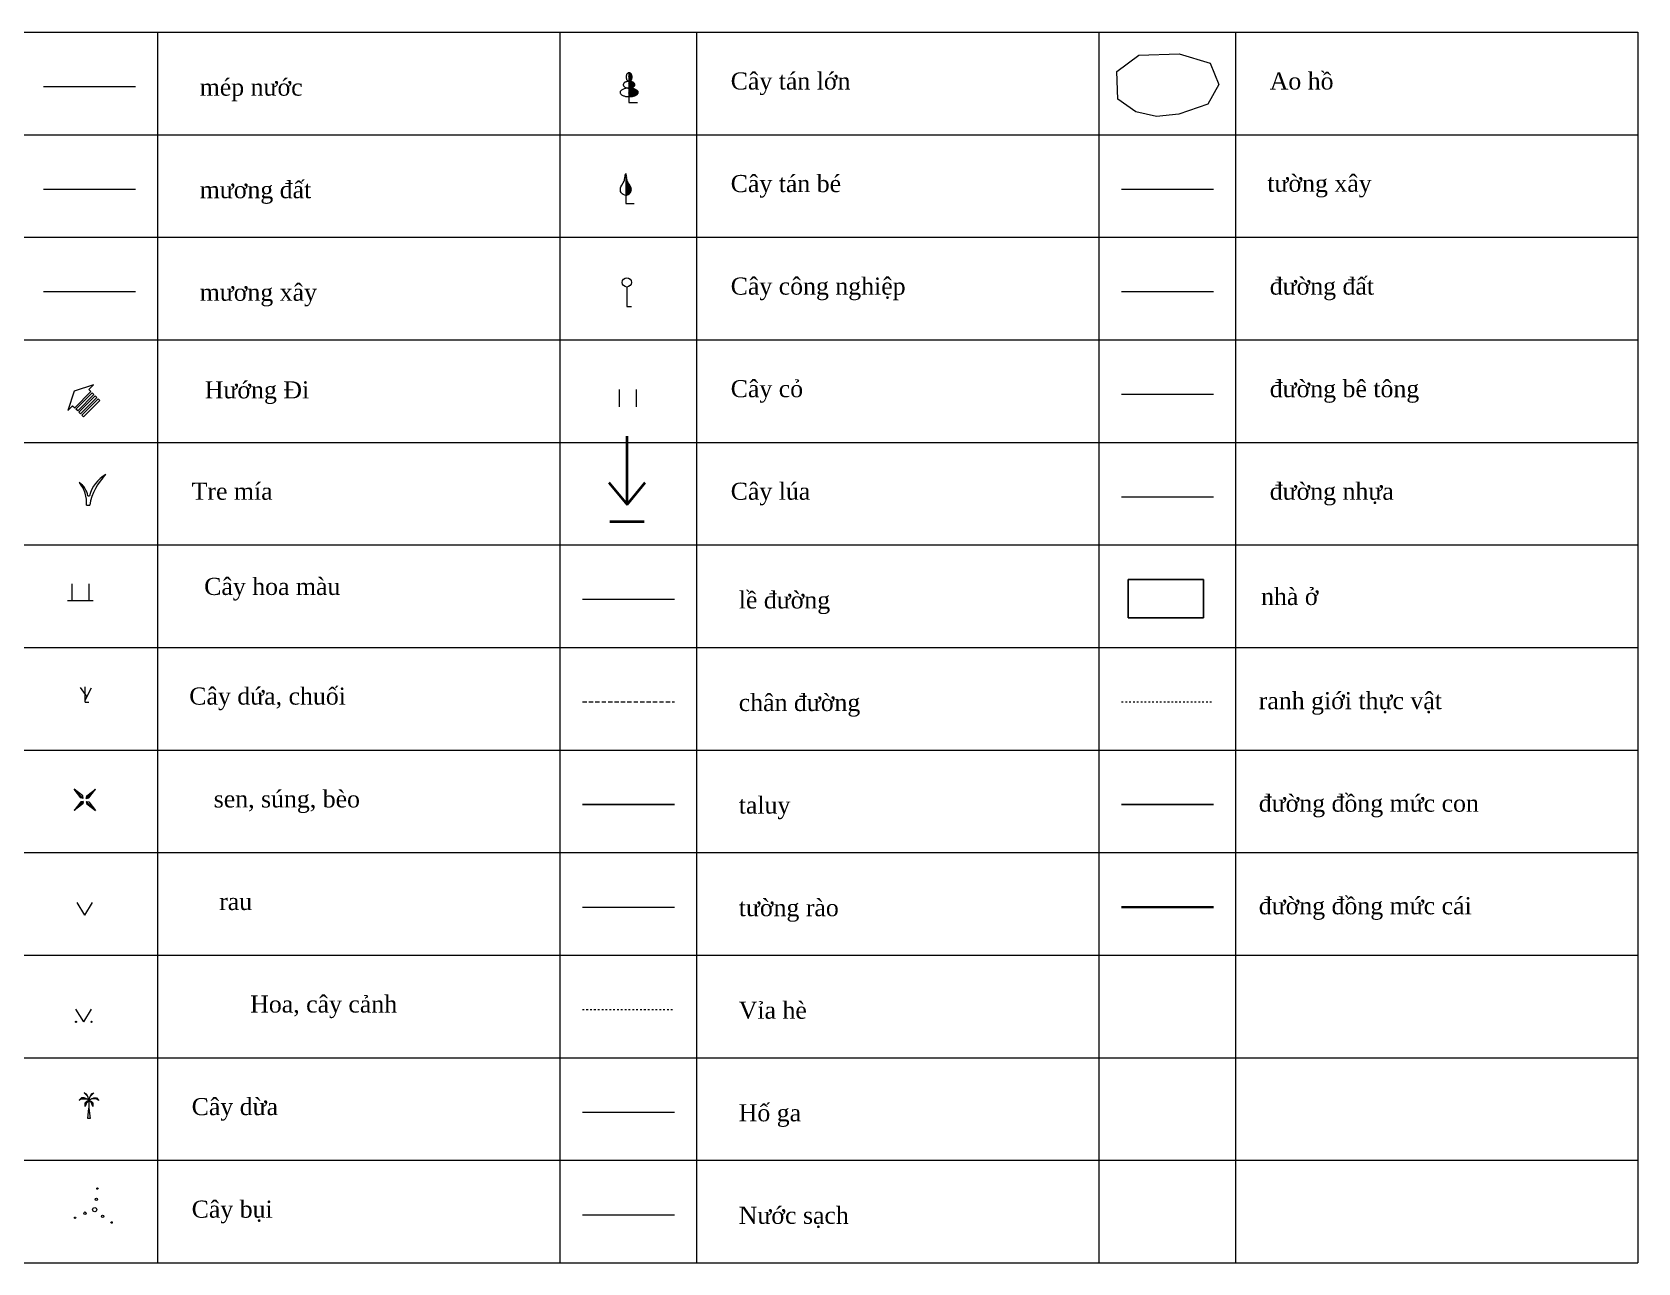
# Model space of a CAD drawing. Header units: feet. Extents: x 74374 to 92081, y 43964 to 65389.
# Drawn here: x 77419.9 to 77513.8, y 62526.3 to 62598.3 of the extents above; entities that cross this region are included whole.
import ezdxf

# ---------------------------------------------------------------- set-up
doc = ezdxf.new("R2010")
doc.units = ezdxf.units.FT
doc.header["$MEASUREMENT"] = 0
doc.linetypes.add('DASHED2', pattern=[0.375, 0.25, -0.125])
doc.linetypes.add('DOT2', pattern=[0.125, 0, -0.125])
for name, color, linetype, lineweight in [('Ao_ho', 4, 'Continuous', 13), ('Chan_duong', 9, 'DASHED2', 13), ('DIAVAT', 24, 'Continuous', 13), ('Duong_betong', 16, 'Continuous', 13), ('Duong_dat', 2, 'Continuous', 13), ('Duong_nhua', 30, 'Continuous', 13), ('Ho_ga', 5, 'Continuous', 13), ('Khung BD', 32, 'Continuous', 13), ('Le_duong', 9, 'Continuous', 13), ('Mepnuoc', 4, 'Continuous', 13), ('muong_xay', 4, 'FENCELINE2', 13), ('Muongdat', 4, 'Continuous', 13), ('Nuoc_sach', 5, 'Nuoc_Sach', 13), ('Ranhgioithucvat', 3, 'DOT2', 13), ('Text', 7, 'Continuous', 5), ('Thucvat', 3, 'Continuous', 13), ('Tuong_xay', 7, 'FENCELINE2', 13), ('Tuongrao', 159, 'Tuong_Rao', 13), ('Via_he', 6, 'DOT2', 13)]:
    doc.layers.add(name, color=color, linetype=linetype, lineweight=lineweight)
for name, color, linetype in [('Duong DM cai', 32, 'Continuous'), ('Duong DM con', 8, 'Continuous'), ('kyhieu1', 244, 'Continuous'), ('NHA', 6, 'Continuous'), ('Taluy', 1, 'Continuous')]:
    doc.layers.add(name, color=color, linetype=linetype)
doc.styles.add('ghi chu', font='times.ttf', dxfattribs={"height": 1})
doc.styles.get("Standard").update_dxf_attribs({"font": 'arial.ttf'})
doc.linetypes.add('FENCELINE2', pattern='A,0.25,-0.1,[132,ltypeshp.shx,S=0.1,R=0,X=-0.1,Y=0],-0.1,1', length=1.45)
doc.linetypes.add('Nuoc_Sach', pattern='A,0.5,-0.2,["NS",Standard,S=0.1,R=0,X=-0.05,Y=-0.05],-0.25', length=0.95)
doc.linetypes.add('Tuong_Rao', pattern='A,0.5,-0.2,["x",Standard,S=0.1,R=0,X=-0.05,Y=-0.05],-0.25', length=0.95)

# ---------------------------------------------------------------- blocks, each defined once
blk = doc.blocks.new('CAUDUA')
at = {"layer": 'Thucvat'}
for points in [[(-0.009, 1.086), (-0.14, 1.156), (-0.28, 1.226), (-0.429, 1.226), (-0.569, 1.086), (-0.429, 1.156), (-0.14, 1.156)], [(-0.009, 1.086), (-0.07, 1.296), (-0.14, 1.437), (-0.28, 1.507), (-0.07, 1.296)], [(-0.009, 1.086), (-0.14, 0.929), (-0.219, 0.718), (-0.219, 0.929), (-0.123, 1.016), (-0.009, 1.086)], [(-0.009, 1.086), (0, 0.613), (0.07, 0), (-0.07, 0), (0, 0.613)], [(-0.009, 1.086), (0.079, 1.305), (0.149, 1.445), (0.289, 1.507), (0.079, 1.305)], [(-0.009, 1.086), (0.14, 1.156), (0.28, 1.226), (0.447, 1.226), (0.587, 1.069), (0.429, 1.156), (0.14, 1.156)], [(-0.009, 1.086), (0.149, 0.999), (0.219, 0.929), (0.219, 0.718), (0.149, 0.929), (-0.009, 1.086)]]:
    blk.add_lwpolyline(points, dxfattribs=at)
for centre in [(-0.027, 1.03), (0.013, 1.028)]:
    blk.add_circle(centre, 0.0139, dxfattribs=at)
blk = doc.blocks.new('Cay b')
at = {"layer": 'Thucvat', "lineweight": 20}
for centre, radius in [((0.81, 6.48), 0.231), ((-0.04, -0.09), 0.652), ((0.51, 3.09), 0.369), ((-6.15, -2.63), 0.231), ((-3.07, -1.2), 0.369), ((2.44, -2.15), 0.369), ((5.22, -4.11), 0.231)]:
    blk.add_circle(centre, radius, dxfattribs=at)
blk = doc.blocks.new('CAYTAN')
at = {"layer": 'Thucvat'}
for p, q in [((0, 1.739), (0.01, 1.749)), ((0, 1.659), (0.06, 1.739)), ((0, 1.699), (0.04, 1.739)), ((0, 1.619), (0.09, 1.719)), ((0, 1.589), (0.1, 1.699)), ((0, 1.539), (0.12, 1.679)), ((0, 1.519), (0.13, 1.659)), ((0, 1.469), (0.15, 1.639)), ((0, 1.439), (0.16, 1.619)), ((0, 1.399), (0.17, 1.579)), ((0, 1.359), (0.17, 1.549)), ((0, 1.319), (0.18, 1.519)), ((0, 1.279), (0.18, 1.479)), ((0, 1.249), (0.17, 1.439)), ((0, 1.199), (0.04, 1.249)), ((0, 1.089), (0.13, 1.239)), ((0, 1.119), (0.1, 1.239)), ((0, 1.159), (0.07, 1.239)), ((0, 1.049), (0.16, 1.229)), ((0, 1.019), (0.18, 1.219)), ((0, 0.979), (0.21, 1.209)), ((0, 0.939), (0.23, 1.199)), ((0, 0.899), (0.25, 1.179)), ((0, 0.859), (0.27, 1.169)), ((0.02, 0.849), (0.29, 1.159)), ((0.06, 1.259), (0.16, 1.379)), ((0.06, 0.859), (0.31, 1.139)), ((0.1, 0.859), (0.32, 1.119)), ((0.13, 0.859), (0.33, 1.099)), ((0.19, 0.879), (0.34, 1.059)), ((0.25, 0.909), (0.34, 1.019)), ((0, 0.819), (0.02, 0.849)), ((0, 0.789), (0.05, 0.849)), ((0, 0.749), (0.09, 0.839)), ((0, 0.719), (0.12, 0.839)), ((0, 0.68), (0.14, 0.839)), ((0, 0.64), (0.18, 0.839)), ((0, 0.6), (0.2, 0.829)), ((0, 0.52), (0.26, 0.819)), ((0, 0.56), (0.23, 0.819)), ((0, 0.48), (0.29, 0.809)), ((0, 0.41), (0.34, 0.799)), ((0, 0.44), (0.32, 0.799)), ((0, 0.36), (0.36, 0.779)), ((0.02, 0.35), (0.39, 0.769)), ((0.06, 0.35), (0.41, 0.759)), ((0.09, 0.36), (0.43, 0.739)), ((0.13, 0.36), (0.45, 0.739)), ((0.16, 0.36), (0.47, 0.719)), ((0.2, 0.37), (0.49, 0.7)), ((0.25, 0.38), (0.51, 0.68)), ((0.28, 0.38), (0.52, 0.66)), ((0.33, 0.4), (0.53, 0.63)), ((0.39, 0.43), (0.53, 0.6)), ((0.47, 0.48), (0.52, 0.54))]:
    blk.add_line(p, q, dxfattribs=at)
for points in [[(-0.332, 1.051, 0.081701), (-0.326, 1.012, 0.071983), (-0.306, 0.974, 0.058925), (-0.275, 0.94, 0.047569), (-0.233, 0.91, 0.039327), (-0.181, 0.885, 0.033888), (-0.123, 0.866, 0.03064), (-0.059, 0.855, 0.029128), (0.007, 0.851, 0.029128), (0.074, 0.855, 0.03064), (0.138, 0.866, 0.033888), (0.196, 0.885, 0.039327), (0.248, 0.91, 0.047569), (0.29, 0.94, 0.058925), (0.321, 0.974, 0.071983), (0.341, 1.012, 0.081701), (0.347, 1.051, 0.081701), (0.341, 1.09, 0.071983), (0.321, 1.127, 0.058925), (0.29, 1.162, 0.047569), (0.248, 1.192, 0.039327), (0.196, 1.217, 0.033888), (0.138, 1.236, 0.03064), (0.074, 1.247, 0.029128), (0.007, 1.251, 0.029128), (-0.059, 1.247, 0.03064), (-0.123, 1.236, 0.033888), (-0.181, 1.217, 0.039327), (-0.233, 1.192, 0.047569), (-0.275, 1.162, 0.058925), (-0.306, 1.127, 0.071983), (-0.326, 1.09, 0.081701)], [(0.007, 1.251, 0.069326), (0.042, 1.256, 0.064453), (0.074, 1.27, 0.057018), (0.105, 1.293, 0.049522), (0.131, 1.324, 0.043335), (0.153, 1.362, 0.038841), (0.169, 1.405, 0.035981), (0.179, 1.452, 0.034601), (0.182, 1.501, 0.034601), (0.179, 1.549, 0.035981), (0.169, 1.596, 0.038841), (0.153, 1.639, 0.043335), (0.131, 1.677, 0.049522), (0.105, 1.708, 0.057018), (0.074, 1.731, 0.064453), (0.042, 1.746, 0.069326), (0.007, 1.75, 0.069326), (-0.027, 1.746, 0.064453), (-0.059, 1.731, 0.057018), (-0.09, 1.708, 0.049522), (-0.116, 1.677, 0.043335), (-0.138, 1.639, 0.038841), (-0.154, 1.596, 0.035981), (-0.164, 1.549, 0.034601), (-0.167, 1.501, 0.034601), (-0.164, 1.452, 0.035981), (-0.154, 1.405, 0.038841), (-0.138, 1.362, 0.043335), (-0.116, 1.324, 0.049522), (-0.09, 1.293, 0.057018), (-0.059, 1.27, 0.064453), (-0.027, 1.256, 0.069326)], [(0.007, 0.351, 0.023311), (0.111, 0.356, 0.024772), (0.211, 0.37, 0.028014), (0.303, 0.393, 0.033783), (0.383, 0.425, 0.043441), (0.449, 0.462, 0.058919), (0.499, 0.506, 0.080678), (0.529, 0.552, 0.100415), (0.539, 0.601, 0.100415), (0.529, 0.65, 0.080678), (0.499, 0.697, 0.058919), (0.449, 0.74, 0.043441), (0.383, 0.778, 0.033783), (0.303, 0.809, 0.028014), (0.211, 0.832, 0.024772), (0.111, 0.846, 0.023311), (0.007, 0.851, 0.023311), (-0.096, 0.846, 0.024772), (-0.196, 0.832, 0.028014), (-0.288, 0.809, 0.033783), (-0.368, 0.778, 0.043441), (-0.434, 0.74, 0.058919), (-0.484, 0.697, 0.080678), (-0.514, 0.65, 0.100415), (-0.524, 0.601, 0.100415), (-0.514, 0.552, 0.080678), (-0.484, 0.506, 0.058919), (-0.434, 0.462, 0.043441), (-0.368, 0.425, 0.033783), (-0.288, 0.393, 0.028014), (-0.196, 0.37, 0.024772), (-0.096, 0.356, 0.023311)]]:
    blk.add_lwpolyline(points, format="xyb", close=True, dxfattribs=at)
blk.add_lwpolyline([(0, 1.749), (0, 0), (0.5, 0)], dxfattribs=at)
blk = doc.blocks.new('CAYTANBE')
at = {"layer": 'Thucvat'}
for p, q in [((0.02, 1.675), (0, 1.645)), ((0.029, 1.648), (0, 1.605)), ((0.032, 1.626), (0, 1.58)), ((0.034, 1.613), (0, 1.565)), ((0.039, 1.578), (0, 1.52)), ((0.043, 1.548), (0, 1.485)), ((0.049, 1.513), (0, 1.445)), ((0.05, 1.48), (0, 1.405)), ((0.055, 1.445), (0, 1.365)), ((0.064, 1.403), (0, 1.31)), ((0.073, 1.363), (0, 1.255)), ((0.084, 1.328), (0, 1.205)), ((0.095, 1.295), (0, 1.155)), ((0.105, 1.27), (0, 1.115)), ((0.125, 1.235), (0, 1.05)), ((0.14, 1.205), (0, 0.995)), ((0.15, 1.19), (0, 0.965)), ((0.165, 1.17), (0, 0.925)), ((0.175, 1.155), (0, 0.895)), ((0.199, 1.119), (0, 0.825)), ((0.21, 1.104), (0, 0.79)), ((0.23, 1.075), (0, 0.73)), ((0.23, 1.075), (0, 0.73)), ((0.247, 1.041), (0, 0.675)), ((0.257, 1.021), (0, 0.64)), ((0.268, 1.001), (0, 0.605)), ((0.278, 0.981), (0, 0.57)), ((0.285, 0.965), (0, 0.54)), ((0.289, 0.959), (0, 0.53)), ((0.299, 0.928), (0, 0.485)), ((0.304, 0.914), (0.004, 0.466)), ((0.31, 0.88), (0.04, 0.48)), ((0.314, 0.828), (0.09, 0.5)), ((0.314, 0.823), (0.096, 0.502)), ((0.31, 0.765), (0.151, 0.526)), ((0.305, 0.73), (0.18, 0.545))]:
    blk.add_line(p, q, dxfattribs=at)
for points in [[(0, 0.465), (-0.058, 0.485), (-0.149, 0.525), (-0.21, 0.565), (-0.239, 0.591), (-0.275, 0.64), (-0.297, 0.692), (-0.306, 0.723), (-0.313, 0.782), (-0.314, 0.865), (-0.306, 0.911), (-0.289, 0.963), (-0.236, 1.072), (-0.142, 1.211), (-0.094, 1.302), (-0.077, 1.352), (-0.064, 1.405), (-0.049, 1.517), (-0.042, 1.596), (-0.032, 1.646), (0, 1.75)], [(0, 0.465), (0.058, 0.485), (0.149, 0.525), (0.21, 0.565), (0.239, 0.591), (0.275, 0.64), (0.297, 0.692), (0.306, 0.723), (0.313, 0.782), (0.314, 0.865), (0.305, 0.911), (0.287, 0.963), (0.232, 1.072), (0.137, 1.211), (0.092, 1.302), (0.076, 1.352), (0.064, 1.405), (0.048, 1.517), (0.029, 1.646), (0, 1.75)], [(0, 1.75), (0, 0), (0.5, 0)]]:
    blk.add_lwpolyline(points, dxfattribs=at)
blk = doc.blocks.new('CCN')
at = {"layer": 'Thucvat'}
for p, q in [((0, 1.148), (0, 0)), ((0, 0), (0.27, 0))]:
    blk.add_line(p, q, dxfattribs=at)
blk.add_circle((-0.002, 1.419), 0.27, dxfattribs=at)
blk = doc.blocks.new('co')
at = {"layer": 'Thucvat'}
for p, q in [((-0.564, 1.036), (-0.564, 0.036)), ((0.436, 1.036), (0.436, 0.036))]:
    blk.add_line(p, q, dxfattribs=at)
blk = doc.blocks.new('lua')
at = {"layer": 'kyhieu1', "color": 3, "linetype": 'Continuous', "lineweight": 40}
for p, q in [((0, 0), (0, 4)), ((-1.07, 1.288), (0, 0)), ((0, 0), (1.07, 1.288)), ((-1, -1), (1, -1))]:
    blk.add_line(p, q, dxfattribs=at)
blk = doc.blocks.new('TRE MIA')
at = {"layer": 'Thucvat'}
for points in [[(-0.098, 0), (0.098, 0)], [(-0.017, 0.543), (0.091, 0.543)]]:
    blk.add_lwpolyline(points, dxfattribs=at)
for centre, radius, start, end in [((-1.096, 0.402), 1.088, 7.43021, 57.34967), ((-1.865, 0.171), 1.776, 354.46384, 40.20106), ((1.99, 0.077), 1.956, 118.69711, 166.19482), ((3.245, -0.525), 3.191, 133.43861, 170.53611)]:
    blk.add_arc(centre, radius, start, end, dxfattribs=at)
blk = doc.blocks.new("Dua'_chuoi")
at = {"layer": 'Thucvat'}
for p, q in [((-0.288, 0.855), (0.099, 0.324)), ((0, 0), (0, 0.9)), ((0, 0.126), (0.378, 0.846)), ((0, 0), (0.216, 0))]:
    blk.add_line(p, q, dxfattribs=at)
blk = doc.blocks.new('mau')
at = {"layer": 'Thucvat'}
for p, q in [((-0.5, 1), (-0.5, 0)), ((0.5, 1), (0.5, 0)), ((0.75, 0), (-0.75, 0))]:
    blk.add_line(p, q, dxfattribs=at)
blk = doc.blocks.new('Huong di')
for points in [[(1078.35, 1375.22), (1067.04, 1371.52), (1063.35, 1360.22)], [(1066.09, 1362.96), (1067.36, 1361.69), (1076.88, 1371.2), (1075.6, 1372.47)], [(1078.35, 1375.22), (1075.6, 1372.47)], [(1063.35, 1360.22), (1066.09, 1362.96)]]:
    blk.add_lwpolyline(points)
for points in [[(1069.09, 1359.96), (1068.07, 1360.98), (1077.58, 1370.49), (1078.6, 1369.48)], [(1070.81, 1358.24), (1069.79, 1359.25), (1079.31, 1368.77), (1080.33, 1367.75)], [(1072.54, 1356.51), (1071.52, 1357.53), (1081.03, 1367.04), (1082.05, 1366.03)]]:
    blk.add_lwpolyline(points, close=True)
blk = doc.blocks.new('sen_sung_beo')
at = {"layer": 'Thucvat'}
for points in [[(-0.096, 0.066), (-0.633, 0.603)], [(-0.096, 0.066), (-0.241, 0.093), (-0.633, 0.603)], [(-0.096, 0.066), (-0.123, 0.211), (-0.633, 0.603)], [(0.081, 0.066), (0.619, 0.603)], [(0.081, 0.066), (0.109, 0.211), (0.619, 0.603)], [(0.081, 0.066), (0.227, 0.093), (0.619, 0.603)], [(-0.096, -0.111), (-0.633, -0.648)], [(-0.096, -0.111), (-0.123, -0.257), (-0.633, -0.648)], [(-0.096, -0.111), (-0.241, -0.139), (-0.633, -0.648)], [(0.081, -0.111), (0.619, -0.648)], [(0.081, -0.111), (0.227, -0.139), (0.619, -0.648)], [(0.081, -0.111), (0.109, -0.257), (0.619, -0.648)]]:
    blk.add_lwpolyline(points, dxfattribs=at)
blk = doc.blocks.new('Rau')
at = {"layer": 'Thucvat'}
for q in [(-0.45, 0.75), (0.45, 0.75)]:
    blk.add_line((0, 0), q, dxfattribs=at)
blk = doc.blocks.new('hoa_cay canh')
at = {"layer": 'Thucvat'}
h = blk.add_hatch(color=256, dxfattribs=at)
edge = h.paths.add_edge_path()
edge.add_arc((-0.45, 0), 0.03, 0, 360)
edge = h.paths.add_edge_path()
edge.add_arc((0.45, 0), 0.03, 0, 360)
for q in [(-0.45, 0.75), (0.45, 0.75)]:
    blk.add_line((0, 0), q, dxfattribs=at)
for centre in [(-0.45, 0), (0.45, 0)]:
    blk.add_circle(centre, 0.03, dxfattribs=at)

msp = doc.modelspace()

# ---------------------------------------------------------------- linework, layer by layer
at = {"layer": 'Ao_ho'}
msp.add_lwpolyline([(77484.44914, 62593.68434), (77483.39322, 62594.42674), (77483.33456, 62596.04828), (77484.62513, 62597.00558), (77486.97163, 62597.08372), (77488.79016, 62596.5367), (77489.29857, 62595.28635), (77488.65328, 62594.13369), (77486.95207, 62593.54759), (77485.64195, 62593.41083)], close=True, dxfattribs=at)
at = {"layer": 'Chan_duong'}
msp.add_lwpolyline([(77452.0576, 62559.16608), (77457.44173, 62559.16608)], dxfattribs=at)
at = {"layer": 'Duong DM cai', "lineweight": 35}
msp.add_lwpolyline([(77483.60258, 62547.16608), (77488.98672, 62547.16608)], dxfattribs=at)
at = {"layer": 'Duong DM con'}
msp.add_lwpolyline([(77483.60258, 62553.16608), (77488.98672, 62553.16608)], dxfattribs=at)
at = {"layer": 'Duong_betong'}
msp.add_lwpolyline([(77483.60258, 62577.16608), (77488.98672, 62577.16608)], dxfattribs=at)
at = {"layer": 'Duong_dat'}
msp.add_lwpolyline([(77483.60258, 62583.16608), (77488.98672, 62583.16608)], dxfattribs=at)
at = {"layer": 'Duong_nhua'}
msp.add_lwpolyline([(77483.60258, 62571.16608), (77488.98672, 62571.16608)], dxfattribs=at)
at = {"layer": 'Ho_ga'}
msp.add_lwpolyline([(77452.0576, 62535.16608), (77457.44173, 62535.16608)], dxfattribs=at)
at = {"layer": 'Khung BD'}
for points in [[(77419.18776, 62598.3473), (77450.73274, 62598.3473)], [(77427.18776, 62598.3473), (77427.18776, 62526.3473)], [(77450.73274, 62598.3473), (77450.73274, 62526.3473)], [(77450.73274, 62598.3473), (77482.27773, 62598.3473)], [(77458.73274, 62598.3473), (77458.73274, 62526.3473)], [(77482.27773, 62598.3473), (77482.27773, 62526.3473)], [(77482.27773, 62598.3473), (77513.82271, 62598.3473)], [(77482.27773, 62598.3473), (77482.27773, 62526.3473)], [(77490.27773, 62598.3473), (77490.27773, 62526.3473)], [(77513.82271, 62598.3473), (77513.82271, 62526.3473)], [(77419.18776, 62592.3473), (77450.73274, 62592.3473)], [(77450.73274, 62592.3473), (77482.27773, 62592.3473)], [(77482.27773, 62592.3473), (77513.82271, 62592.3473)], [(77419.18776, 62586.3473), (77450.73274, 62586.3473)], [(77450.73274, 62586.3473), (77482.27773, 62586.3473)], [(77482.27773, 62586.3473), (77513.82271, 62586.3473)], [(77419.18776, 62580.3473), (77450.73274, 62580.3473)], [(77450.73274, 62580.3473), (77482.27773, 62580.3473)], [(77482.27773, 62580.3473), (77513.82271, 62580.3473)], [(77419.18776, 62574.3473), (77450.73274, 62574.3473)], [(77450.73274, 62574.3473), (77482.27773, 62574.3473)], [(77482.27773, 62574.3473), (77513.82271, 62574.3473)], [(77419.18776, 62568.3473), (77450.73274, 62568.3473)], [(77450.73274, 62568.3473), (77482.27773, 62568.3473)], [(77482.27773, 62568.3473), (77513.82271, 62568.3473)], [(77419.18776, 62562.3473), (77450.73274, 62562.3473)], [(77450.73274, 62562.3473), (77482.27773, 62562.3473)], [(77482.27773, 62562.3473), (77513.82271, 62562.3473)], [(77419.18776, 62556.3473), (77450.73274, 62556.3473)], [(77450.73274, 62556.3473), (77482.27773, 62556.3473)], [(77482.27773, 62556.3473), (77513.82271, 62556.3473)], [(77419.18776, 62550.3473), (77450.73274, 62550.3473)], [(77450.73274, 62550.3473), (77482.27773, 62550.3473)], [(77482.27773, 62550.3473), (77513.82271, 62550.3473)], [(77419.18776, 62544.3473), (77450.73274, 62544.3473)], [(77450.73274, 62544.3473), (77482.27773, 62544.3473)], [(77482.27773, 62544.3473), (77513.82271, 62544.3473)], [(77419.18776, 62538.3473), (77450.73274, 62538.3473)], [(77450.73274, 62538.3473), (77482.27773, 62538.3473)], [(77482.27773, 62538.3473), (77513.82271, 62538.3473)], [(77419.18776, 62532.3473), (77450.73274, 62532.3473)], [(77450.73274, 62532.3473), (77482.27773, 62532.3473)], [(77482.27773, 62532.3473), (77513.82271, 62532.3473)], [(77419.18776, 62526.3473), (77450.73274, 62526.3473)], [(77450.73274, 62526.3473), (77482.27773, 62526.3473)], [(77482.27773, 62526.3473), (77513.82271, 62526.3473)]]:
    msp.add_lwpolyline(points, dxfattribs=at)
at = {"layer": 'Le_duong'}
msp.add_lwpolyline([(77452.0576, 62565.16608), (77457.44173, 62565.16608)], dxfattribs=at)
at = {"layer": 'Mepnuoc'}
msp.add_lwpolyline([(77420.51261, 62595.16608), (77425.89675, 62595.16608)], dxfattribs=at)
at = {"layer": 'muong_xay'}
msp.add_lwpolyline([(77420.51261, 62583.16608), (77425.89675, 62583.16608)], dxfattribs=at)
at = {"layer": 'Muongdat'}
msp.add_lwpolyline([(77420.51261, 62589.16608), (77425.89675, 62589.16608)], dxfattribs=at)
at = {"layer": 'NHA'}
msp.add_lwpolyline([(77483.99441, 62566.32511), (77488.39766, 62566.32511), (77488.39766, 62564.08395), (77483.99441, 62564.08395)], close=True, dxfattribs=at)
at = {"layer": 'Nuoc_sach'}
msp.add_lwpolyline([(77452.0576, 62529.16608), (77457.44173, 62529.16608)], dxfattribs=at)
at = {"layer": 'Ranhgioithucvat'}
msp.add_lwpolyline([(77483.60258, 62559.16608), (77488.98672, 62559.16608)], dxfattribs=at)
at = {"layer": 'Taluy'}
msp.add_lwpolyline([(77452.0576, 62553.16608), (77457.44173, 62553.16608)], dxfattribs=at)
at = {"layer": 'Tuong_xay'}
msp.add_lwpolyline([(77483.60258, 62589.16608), (77488.98672, 62589.16608)], dxfattribs=at)
at = {"layer": 'Tuongrao'}
msp.add_lwpolyline([(77452.0576, 62547.16608), (77457.44173, 62547.16608)], dxfattribs=at)
at = {"layer": 'Via_he'}
msp.add_lwpolyline([(77452.0576, 62541.16608), (77457.44173, 62541.16608)], dxfattribs=at)

# ---------------------------------------------------------------- block references
for name, p in [('sen_sung_beo', (77422.93641, 62553.45377)), ('Rau', (77422.94134, 62546.68383)), ('hoa_cay canh', (77422.86766, 62540.4477))]:
    msp.add_blockref(name, p)
at = {"layer": 'DIAVAT', "xscale": 0.1000000000931323, "yscale": 0.1000000000931323, "zscale": 0.1000000000931323}
msp.add_blockref('Huong di', (77315.60747, 62440.19538), dxfattribs=at)
at = {"layer": 'Thucvat'}
for name, p in [('CAYTAN', (77454.77977, 62594.2207)), ('CAYTANBE', (77454.5895, 62588.32899)), ('CCN', (77454.65644, 62582.28696)), ('co', (77454.76389, 62576.39525)), ('lua', (77454.66424, 62570.71432)), ('TRE MIA', (77423.12206, 62570.67625)), ('mau', (77422.6706, 62565.06907)), ("Dua'_chuoi", (77422.94519, 62559.1467)), ('CAUDUA', (77423.17608, 62534.78396))]:
    msp.add_blockref(name, p, dxfattribs=at)
at = {"layer": 'Thucvat', "linetype": 'Continuous', "xscale": 0.1875, "yscale": 0.1875, "zscale": 0.1875}
msp.add_blockref('Cay b', (77423.51975, 62529.47952), dxfattribs=at)

# ---------------------------------------------------------------- texts
at = {"layer": 'Text', "style": 'ghi chu'}
for s, p in [('Cây tán lớn', (77460.73274, 62594.98946)), ('Ao hồ', (77492.27773, 62594.98946)), ('mép nước', (77429.65905, 62594.62909)), ('mương đất', (77429.65905, 62588.62909)), ('Cây tán bé', (77460.73274, 62588.98946)), ('tường xây', (77492.13758, 62589.00495)), ('Cây công nghiệp', (77460.73274, 62582.98946)), ('đường đất', (77492.27773, 62582.98946)), ('mương xây', (77429.65905, 62582.62909)), ('Hướng Đi', (77429.95634, 62576.92072)), ('Cây cỏ', (77460.73274, 62576.98946)), ('đường bê tông', (77492.27773, 62576.98946)), ('Tre mía', (77429.18776, 62570.98946)), ('Cây lúa', (77460.73274, 62570.98946)), ('đường nhựa', (77492.27773, 62570.98946)), ('Cây hoa màu', (77429.92121, 62565.42099)), ('lề đường', (77461.20403, 62564.62909)), ('nhà ở', (77491.77382, 62564.83345)), ('Cây dứa, chuối', (77429.04762, 62559.00495)), ('chân đường', (77461.20403, 62558.62909)), ('ranh giới thực vật', (77491.63672, 62558.73954)), ('sen, súng, bèo', (77430.47918, 62552.98946)), ('đường đồng mức con', (77491.63672, 62552.73954)), ('taluy', (77461.20403, 62552.62909)), ('rau', (77430.79661, 62546.98946)), ('tường rào', (77461.20403, 62546.62909)), ('đường đồng mức cái', (77491.63672, 62546.73954)), ('Hoa, cây cảnh', (77432.61466, 62540.98946)), ('Vỉa hè', (77461.20403, 62540.62909)), ('Cây dừa', (77429.18776, 62534.98946)), ('Hố ga', (77461.20403, 62534.62909)), ('Cây bụi', (77429.18776, 62528.98946)), ('Nước sạch', (77461.20403, 62528.62909))]:
    msp.add_text(s, height=1, dxfattribs=at).set_placement(p)

doc.saveas('drawing.dxf')
